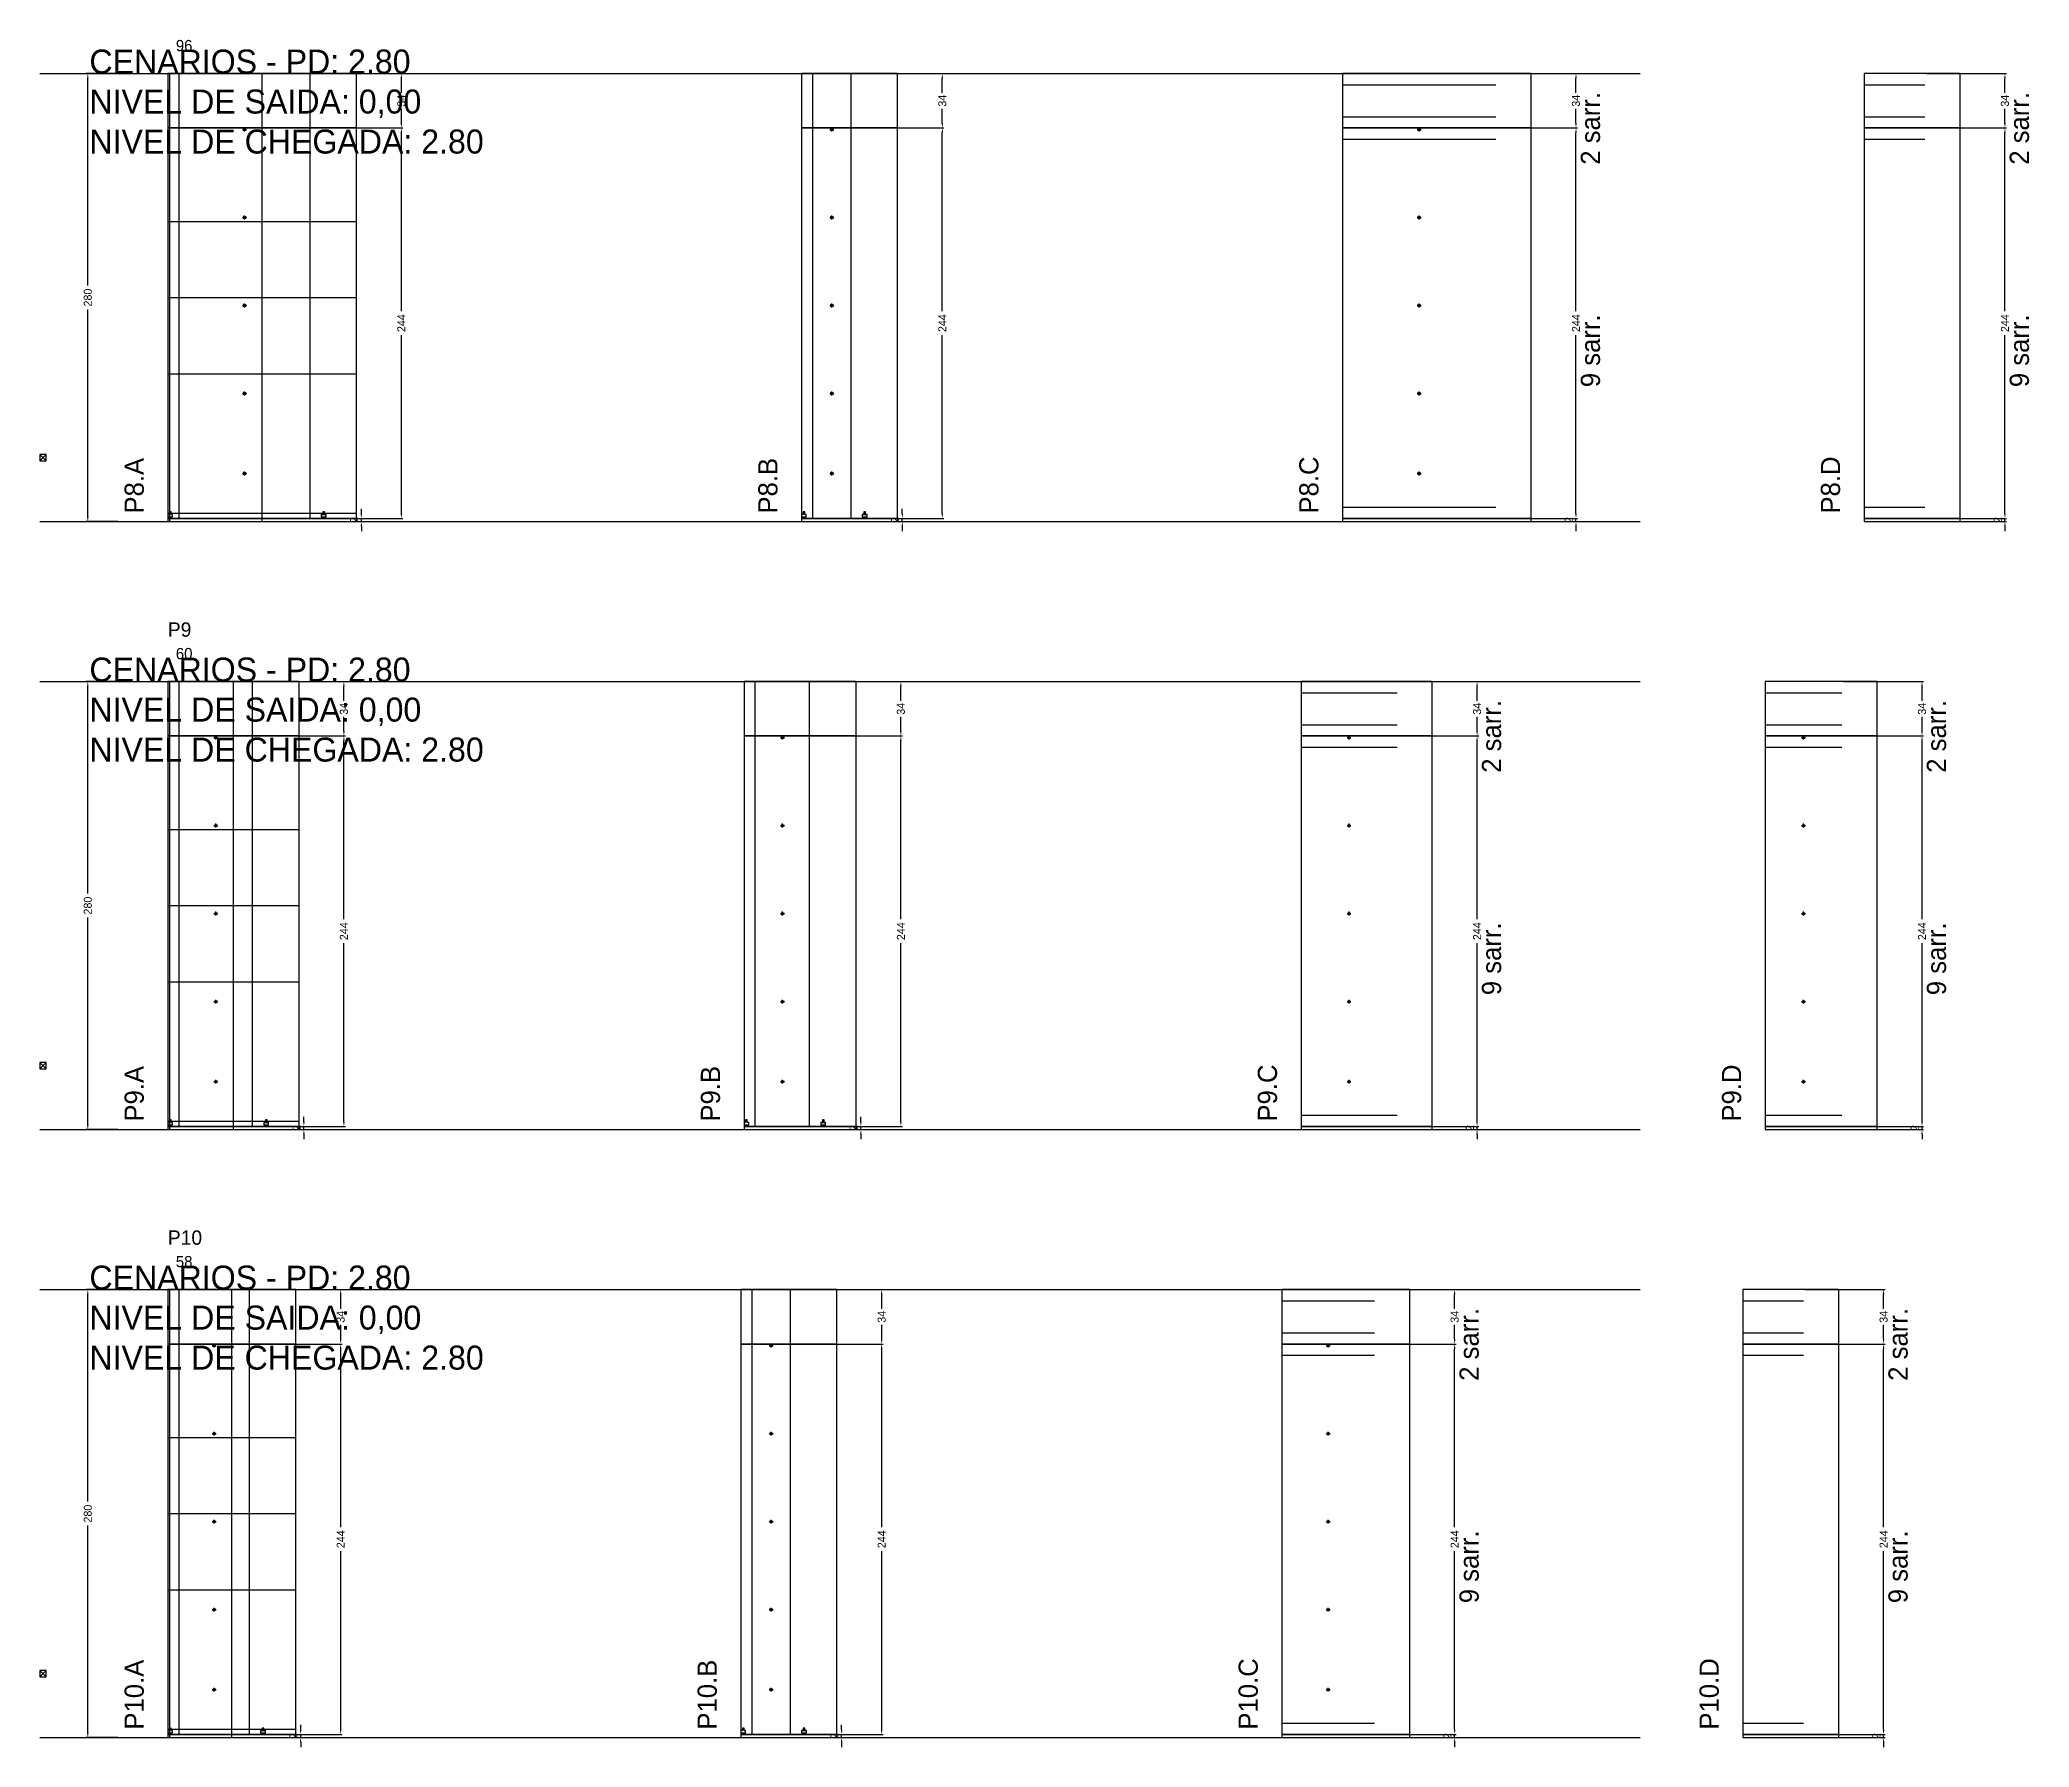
# Model space of a CAD drawing. Header units: centimetres. Extents: x -13000 to 4299, y -7226 to 295.
# Drawn here: x -7000 to -5757, y -3426 to -2359 of the extents above; entities that cross this region are included whole.
import ezdxf

# ---------------------------------------------------------------- set-up
doc = ezdxf.new("R2010")
doc.units = ezdxf.units.CM
doc.linetypes.add('DASHED', pattern=[2, -2])
for name, color, linetype in [('CHAPA', 140, 'Continuous'), ('COTA', 241, 'Continuous'), ('COTAS FURACAO', 16, 'Continuous'), ('Madeira', 30, 'Continuous'), ('MEIO_PONT', 160, 'Continuous'), ('NOMENCLATURA', 7, 'Continuous'), ('Nível', 160, 'Continuous'), ('Painéis', 200, 'Continuous'), ('Perfil Metálico', 150, 'Continuous'), ('SARR_2.2x7', 40, 'Continuous'), ('SARRAFO DE PRESSAO', 200, 'Continuous'), ('texto', 7, 'Continuous'), ('TEXTO_GERAL', 7, 'Continuous')]:
    doc.layers.add(name, color=color, linetype=linetype)
doc.dimstyles.new('PAINEL-NOVA', dxfattribs={"dimtxt": 5, "dimasz": 3, "dimexe": 1, "dimexo": 1, "dimgap": 1, "dimtad": 1, "dimcen": 2.5, "dimazin": 3, "dimtfac": 1, "dimtmove": 0, "dimatfit": 3})

# ---------------------------------------------------------------- blocks, each defined once
blk = doc.blocks.new('_CLOSEDFILLED')
at = {"color": 0, "linetype": 'BYBLOCK'}
blk.add_solid([(-1, 0.16), (0, 0), (-1, -0.16)], dxfattribs=at)
blk = doc.blocks.new('*D205')
for p, q in [((-6951, -2380), (-6971, -2380)), ((-6970, -2512.5), (-6970, -2383)), ((-6970, -2657), (-6970, -2527.5)), ((-6951, -2660), (-6971, -2660))]:
    blk.add_line(p, q)
at = {"layer": 'Defpoints'}
for p in [(-6950, -2380), (-6970, -2660), (-6950, -2660)]:
    blk.add_point(p, dxfattribs=at)
at = {"layer": 'COTA', "xscale": 3, "yscale": 3}
for p, rotation in [((-6970, -2380), 90), ((-6970, -2660), 270)]:
    blk.add_blockref('_CLOSEDFILLED', p, dxfattribs=dict(at, rotation=rotation))
at = {"layer": 'COTA', "insert": (-6970, -2520), "char_height": 5, "attachment_point": 5, "rotation": 90}
blk.add_mtext('280', dxfattribs=at)
blk = doc.blocks.new('MULDURA')
at = {"layer": 'Paineis'}
for p, q in [((0, 0), (4, 4)), ((4, 0), (0, 4))]:
    blk.add_line(p, q, dxfattribs=at)
blk.add_lwpolyline([(0, 0), (4, 0), (4, 4), (0, 4)], close=True, dxfattribs=at)
blk = doc.blocks.new('*D207')
for p, q in [((-6823.1, -2414), (-6773.1, -2414)), ((-6774.1, -2528.5), (-6774.1, -2417)), ((-6774.1, -2655), (-6774.1, -2543.5)), ((-6823.1, -2658), (-6773.1, -2658))]:
    blk.add_line(p, q)
at = {"layer": 'Defpoints'}
for p in [(-6824.1, -2414), (-6824.1, -2658), (-6774.1, -2658)]:
    blk.add_point(p, dxfattribs=at)
at = {"layer": 'COTA', "xscale": 3, "yscale": 3}
for p, rotation in [((-6774.1, -2414), 90), ((-6774.1, -2658), 270)]:
    blk.add_blockref('_CLOSEDFILLED', p, dxfattribs=dict(at, rotation=rotation))
at = {"layer": 'COTA', "insert": (-6774.1, -2536), "char_height": 5, "attachment_point": 5, "rotation": 90}
blk.add_mtext('244', dxfattribs=at)
blk = doc.blocks.new('*D208')
for p, q in [((-6823.1, -2380), (-6773.1, -2380)), ((-6774.1, -2392), (-6774.1, -2383)), ((-6774.1, -2411), (-6774.1, -2402)), ((-6823.1, -2414), (-6773.1, -2414))]:
    blk.add_line(p, q)
at = {"layer": 'Defpoints'}
for p in [(-6824.1, -2380), (-6824.1, -2414), (-6774.1, -2414)]:
    blk.add_point(p, dxfattribs=at)
at = {"layer": 'COTA', "xscale": 3, "yscale": 3}
for p, rotation in [((-6774.1, -2380), 90), ((-6774.1, -2414), 270)]:
    blk.add_blockref('_CLOSEDFILLED', p, dxfattribs=dict(at, rotation=rotation))
at = {"layer": 'COTA', "insert": (-6774.1, -2397), "char_height": 5, "attachment_point": 5, "rotation": 90}
blk.add_mtext('34', dxfattribs=at)
blk = doc.blocks.new('SLIPTEE')
at = {"layer": 'Paineis'}
blk.add_lwpolyline([(0, 0), (3, 0), (3, 1.5), (2, 1.5), (2, 3), (1, 3), (1, 1.5), (0, 1.5)], close=True, dxfattribs=at)
blk = doc.blocks.new('SLIPTDD')
at = {"layer": 'Paineis'}
blk.add_line((0, 1.5), (3, 1.5), dxfattribs=at)
blk.add_lwpolyline([(0, 0), (3, 0), (3, 1.5), (2, 1.5), (2, 3), (1, 3), (1, 1.5), (0, 1.5)], close=True, dxfattribs=at)
blk = doc.blocks.new('furacao')
at = {"layer": 'COTAS FURACAO'}
for p, q in [((-1.2, 0), (1.2, 0)), ((0, -1.2), (0, 1.2))]:
    blk.add_line(p, q, dxfattribs=at)
blk.add_circle((0, 0), 0.8, dxfattribs=at)
blk = doc.blocks.new('*D210')
for p, q in [((-6485.1, -2414), (-6435.1, -2414)), ((-6436.1, -2528.5), (-6436.1, -2417)), ((-6436.1, -2655), (-6436.1, -2543.5)), ((-6485.1, -2658), (-6435.1, -2658))]:
    blk.add_line(p, q)
at = {"layer": 'Defpoints'}
for p in [(-6486.1, -2414), (-6486.1, -2658), (-6436.1, -2658)]:
    blk.add_point(p, dxfattribs=at)
at = {"layer": 'COTA', "xscale": 3, "yscale": 3}
for p, rotation in [((-6436.1, -2414), 90), ((-6436.1, -2658), 270)]:
    blk.add_blockref('_CLOSEDFILLED', p, dxfattribs=dict(at, rotation=rotation))
at = {"layer": 'COTA', "insert": (-6436.1, -2536), "char_height": 5, "attachment_point": 5, "rotation": 90}
blk.add_mtext('244', dxfattribs=at)
blk = doc.blocks.new('*D211')
for p, q in [((-6485.1, -2380), (-6435.1, -2380)), ((-6436.1, -2392), (-6436.1, -2383)), ((-6436.1, -2411), (-6436.1, -2402)), ((-6485.1, -2414), (-6435.1, -2414))]:
    blk.add_line(p, q)
at = {"layer": 'Defpoints'}
for p in [(-6486.1, -2380), (-6486.1, -2414), (-6436.1, -2414)]:
    blk.add_point(p, dxfattribs=at)
at = {"layer": 'COTA', "xscale": 3, "yscale": 3}
for p, rotation in [((-6436.1, -2380), 90), ((-6436.1, -2414), 270)]:
    blk.add_blockref('_CLOSEDFILLED', p, dxfattribs=dict(at, rotation=rotation))
at = {"layer": 'COTA', "insert": (-6436.1, -2397), "char_height": 5, "attachment_point": 5, "rotation": 90}
blk.add_mtext('34', dxfattribs=at)
blk = doc.blocks.new('*D213')
for p, q in [((-6089.2, -2414), (-6039.2, -2414)), ((-6040.2, -2528.5), (-6040.2, -2417)), ((-6040.2, -2655), (-6040.2, -2543.5)), ((-6089.2, -2658), (-6039.2, -2658))]:
    blk.add_line(p, q)
at = {"layer": 'Defpoints'}
for p in [(-6090.2, -2414), (-6090.2, -2658), (-6040.2, -2658)]:
    blk.add_point(p, dxfattribs=at)
at = {"layer": 'COTA', "xscale": 3, "yscale": 3}
for p, rotation in [((-6040.2, -2414), 90), ((-6040.2, -2658), 270)]:
    blk.add_blockref('_CLOSEDFILLED', p, dxfattribs=dict(at, rotation=rotation))
at = {"layer": 'COTA', "insert": (-6040.2, -2536), "char_height": 5, "attachment_point": 5, "rotation": 90}
blk.add_mtext('244', dxfattribs=at)
blk = doc.blocks.new('*D214')
for p, q in [((-6089.2, -2380), (-6039.2, -2380)), ((-6040.2, -2392), (-6040.2, -2383)), ((-6040.2, -2411), (-6040.2, -2402)), ((-6089.2, -2414), (-6039.2, -2414))]:
    blk.add_line(p, q)
at = {"layer": 'Defpoints'}
for p in [(-6090.2, -2380), (-6090.2, -2414), (-6040.2, -2414)]:
    blk.add_point(p, dxfattribs=at)
at = {"layer": 'COTA', "xscale": 3, "yscale": 3}
for p, rotation in [((-6040.2, -2380), 90), ((-6040.2, -2414), 270)]:
    blk.add_blockref('_CLOSEDFILLED', p, dxfattribs=dict(at, rotation=rotation))
at = {"layer": 'COTA', "insert": (-6040.2, -2397), "char_height": 5, "attachment_point": 5, "rotation": 90}
blk.add_mtext('34', dxfattribs=at)
blk = doc.blocks.new('*D216')
for p, q in [((-5821.2, -2414), (-5771.2, -2414)), ((-5772.2, -2528.5), (-5772.2, -2417)), ((-5772.2, -2655), (-5772.2, -2543.5)), ((-5821.2, -2658), (-5771.2, -2658))]:
    blk.add_line(p, q)
at = {"layer": 'Defpoints'}
for p in [(-5822.2, -2414), (-5822.2, -2658), (-5772.2, -2658)]:
    blk.add_point(p, dxfattribs=at)
at = {"layer": 'COTA', "xscale": 3, "yscale": 3}
for p, rotation in [((-5772.2, -2414), 90), ((-5772.2, -2658), 270)]:
    blk.add_blockref('_CLOSEDFILLED', p, dxfattribs=dict(at, rotation=rotation))
at = {"layer": 'COTA', "insert": (-5772.2, -2536), "char_height": 5, "attachment_point": 5, "rotation": 90}
blk.add_mtext('244', dxfattribs=at)
blk = doc.blocks.new('*D217')
for p, q in [((-5821.2, -2380), (-5771.2, -2380)), ((-5772.2, -2392), (-5772.2, -2383)), ((-5772.2, -2411), (-5772.2, -2402)), ((-5821.2, -2414), (-5771.2, -2414))]:
    blk.add_line(p, q)
at = {"layer": 'Defpoints'}
for p in [(-5822.2, -2380), (-5822.2, -2414), (-5772.2, -2414)]:
    blk.add_point(p, dxfattribs=at)
at = {"layer": 'COTA', "xscale": 3, "yscale": 3}
for p, rotation in [((-5772.2, -2380), 90), ((-5772.2, -2414), 270)]:
    blk.add_blockref('_CLOSEDFILLED', p, dxfattribs=dict(at, rotation=rotation))
at = {"layer": 'COTA', "insert": (-5772.2, -2397), "char_height": 5, "attachment_point": 5, "rotation": 90}
blk.add_mtext('34', dxfattribs=at)
blk = doc.blocks.new('*D239')
for p, q in [((-6951, -2760), (-6971, -2760)), ((-6970, -2892.5), (-6970, -2763)), ((-6970, -3037), (-6970, -2907.5)), ((-6951, -3040), (-6971, -3040))]:
    blk.add_line(p, q)
at = {"layer": 'Defpoints'}
for p in [(-6950, -2760), (-6970, -3040), (-6950, -3040)]:
    blk.add_point(p, dxfattribs=at)
at = {"layer": 'COTA', "xscale": 3, "yscale": 3}
for p, rotation in [((-6970, -2760), 90), ((-6970, -3040), 270)]:
    blk.add_blockref('_CLOSEDFILLED', p, dxfattribs=dict(at, rotation=rotation))
at = {"layer": 'COTA', "insert": (-6970, -2900), "char_height": 5, "attachment_point": 5, "rotation": 90}
blk.add_mtext('280', dxfattribs=at)
blk = doc.blocks.new('*D241')
for p, q in [((-6859, -2794), (-6809, -2794)), ((-6810, -2908.5), (-6810, -2797)), ((-6810, -3035), (-6810, -2923.5)), ((-6859, -3038), (-6809, -3038))]:
    blk.add_line(p, q)
at = {"layer": 'Defpoints'}
for p in [(-6860, -2794), (-6860, -3038), (-6810, -3038)]:
    blk.add_point(p, dxfattribs=at)
at = {"layer": 'COTA', "xscale": 3, "yscale": 3}
for p, rotation in [((-6810, -2794), 90), ((-6810, -3038), 270)]:
    blk.add_blockref('_CLOSEDFILLED', p, dxfattribs=dict(at, rotation=rotation))
at = {"layer": 'COTA', "insert": (-6810, -2916), "char_height": 5, "attachment_point": 5, "rotation": 90}
blk.add_mtext('244', dxfattribs=at)
blk = doc.blocks.new('*D242')
for p, q in [((-6859, -2760), (-6809, -2760)), ((-6810, -2772), (-6810, -2763)), ((-6810, -2791), (-6810, -2782)), ((-6859, -2794), (-6809, -2794))]:
    blk.add_line(p, q)
at = {"layer": 'Defpoints'}
for p in [(-6860, -2760), (-6860, -2794), (-6810, -2794)]:
    blk.add_point(p, dxfattribs=at)
at = {"layer": 'COTA', "xscale": 3, "yscale": 3}
for p, rotation in [((-6810, -2760), 90), ((-6810, -2794), 270)]:
    blk.add_blockref('_CLOSEDFILLED', p, dxfattribs=dict(at, rotation=rotation))
at = {"layer": 'COTA', "insert": (-6810, -2777), "char_height": 5, "attachment_point": 5, "rotation": 90}
blk.add_mtext('34', dxfattribs=at)
blk = doc.blocks.new('*D244')
for p, q in [((-6511, -2794), (-6461, -2794)), ((-6462, -2908.5), (-6462, -2797)), ((-6462, -3035), (-6462, -2923.5)), ((-6511, -3038), (-6461, -3038))]:
    blk.add_line(p, q)
at = {"layer": 'Defpoints'}
for p in [(-6512, -2794), (-6512, -3038), (-6462, -3038)]:
    blk.add_point(p, dxfattribs=at)
at = {"layer": 'COTA', "xscale": 3, "yscale": 3}
for p, rotation in [((-6462, -2794), 90), ((-6462, -3038), 270)]:
    blk.add_blockref('_CLOSEDFILLED', p, dxfattribs=dict(at, rotation=rotation))
at = {"layer": 'COTA', "insert": (-6462, -2916), "char_height": 5, "attachment_point": 5, "rotation": 90}
blk.add_mtext('244', dxfattribs=at)
blk = doc.blocks.new('*D245')
for p, q in [((-6511, -2760), (-6461, -2760)), ((-6462, -2772), (-6462, -2763)), ((-6462, -2791), (-6462, -2782)), ((-6511, -2794), (-6461, -2794))]:
    blk.add_line(p, q)
at = {"layer": 'Defpoints'}
for p in [(-6512, -2760), (-6512, -2794), (-6462, -2794)]:
    blk.add_point(p, dxfattribs=at)
at = {"layer": 'COTA', "xscale": 3, "yscale": 3}
for p, rotation in [((-6462, -2760), 90), ((-6462, -2794), 270)]:
    blk.add_blockref('_CLOSEDFILLED', p, dxfattribs=dict(at, rotation=rotation))
at = {"layer": 'COTA', "insert": (-6462, -2777), "char_height": 5, "attachment_point": 5, "rotation": 90}
blk.add_mtext('34', dxfattribs=at)
blk = doc.blocks.new('*D247')
for p, q in [((-6151, -2794), (-6101, -2794)), ((-6102, -2908.5), (-6102, -2797)), ((-6102, -3035), (-6102, -2923.5)), ((-6151, -3038), (-6101, -3038))]:
    blk.add_line(p, q)
at = {"layer": 'Defpoints'}
for p in [(-6152, -2794), (-6152, -3038), (-6102, -3038)]:
    blk.add_point(p, dxfattribs=at)
at = {"layer": 'COTA', "xscale": 3, "yscale": 3}
for p, rotation in [((-6102, -2794), 90), ((-6102, -3038), 270)]:
    blk.add_blockref('_CLOSEDFILLED', p, dxfattribs=dict(at, rotation=rotation))
at = {"layer": 'COTA', "insert": (-6102, -2916), "char_height": 5, "attachment_point": 5, "rotation": 90}
blk.add_mtext('244', dxfattribs=at)
blk = doc.blocks.new('*D248')
for p, q in [((-6151, -2760), (-6101, -2760)), ((-6102, -2772), (-6102, -2763)), ((-6102, -2791), (-6102, -2782)), ((-6151, -2794), (-6101, -2794))]:
    blk.add_line(p, q)
at = {"layer": 'Defpoints'}
for p in [(-6152, -2760), (-6152, -2794), (-6102, -2794)]:
    blk.add_point(p, dxfattribs=at)
at = {"layer": 'COTA', "xscale": 3, "yscale": 3}
for p, rotation in [((-6102, -2760), 90), ((-6102, -2794), 270)]:
    blk.add_blockref('_CLOSEDFILLED', p, dxfattribs=dict(at, rotation=rotation))
at = {"layer": 'COTA', "insert": (-6102, -2777), "char_height": 5, "attachment_point": 5, "rotation": 90}
blk.add_mtext('34', dxfattribs=at)
blk = doc.blocks.new('*D250')
for p, q in [((-5873, -2794), (-5823, -2794)), ((-5824, -2908.5), (-5824, -2797)), ((-5824, -3035), (-5824, -2923.5)), ((-5873, -3038), (-5823, -3038))]:
    blk.add_line(p, q)
at = {"layer": 'Defpoints'}
for p in [(-5874, -2794), (-5874, -3038), (-5824, -3038)]:
    blk.add_point(p, dxfattribs=at)
at = {"layer": 'COTA', "xscale": 3, "yscale": 3}
for p, rotation in [((-5824, -2794), 90), ((-5824, -3038), 270)]:
    blk.add_blockref('_CLOSEDFILLED', p, dxfattribs=dict(at, rotation=rotation))
at = {"layer": 'COTA', "insert": (-5824, -2916), "char_height": 5, "attachment_point": 5, "rotation": 90}
blk.add_mtext('244', dxfattribs=at)
blk = doc.blocks.new('*D251')
for p, q in [((-5873, -2760), (-5823, -2760)), ((-5824, -2772), (-5824, -2763)), ((-5824, -2791), (-5824, -2782)), ((-5873, -2794), (-5823, -2794))]:
    blk.add_line(p, q)
at = {"layer": 'Defpoints'}
for p in [(-5874, -2760), (-5874, -2794), (-5824, -2794)]:
    blk.add_point(p, dxfattribs=at)
at = {"layer": 'COTA', "xscale": 3, "yscale": 3}
for p, rotation in [((-5824, -2760), 90), ((-5824, -2794), 270)]:
    blk.add_blockref('_CLOSEDFILLED', p, dxfattribs=dict(at, rotation=rotation))
at = {"layer": 'COTA', "insert": (-5824, -2777), "char_height": 5, "attachment_point": 5, "rotation": 90}
blk.add_mtext('34', dxfattribs=at)
blk = doc.blocks.new('*D273')
for p, q in [((-6951, -3140), (-6971, -3140)), ((-6970, -3272.5), (-6970, -3143)), ((-6970, -3417), (-6970, -3287.5)), ((-6951, -3420), (-6971, -3420))]:
    blk.add_line(p, q)
at = {"layer": 'Defpoints'}
for p in [(-6950, -3140), (-6970, -3420), (-6950, -3420)]:
    blk.add_point(p, dxfattribs=at)
at = {"layer": 'COTA', "xscale": 3, "yscale": 3}
for p, rotation in [((-6970, -3140), 90), ((-6970, -3420), 270)]:
    blk.add_blockref('_CLOSEDFILLED', p, dxfattribs=dict(at, rotation=rotation))
at = {"layer": 'COTA', "insert": (-6970, -3280), "char_height": 5, "attachment_point": 5, "rotation": 90}
blk.add_mtext('280', dxfattribs=at)
blk = doc.blocks.new('*D275')
for p, q in [((-6861, -3174), (-6811, -3174)), ((-6812, -3288.5), (-6812, -3177)), ((-6812, -3415), (-6812, -3303.5)), ((-6861, -3418), (-6811, -3418))]:
    blk.add_line(p, q)
at = {"layer": 'Defpoints'}
for p in [(-6862, -3174), (-6862, -3418), (-6812, -3418)]:
    blk.add_point(p, dxfattribs=at)
at = {"layer": 'COTA', "xscale": 3, "yscale": 3}
for p, rotation in [((-6812, -3174), 90), ((-6812, -3418), 270)]:
    blk.add_blockref('_CLOSEDFILLED', p, dxfattribs=dict(at, rotation=rotation))
at = {"layer": 'COTA', "insert": (-6812, -3296), "char_height": 5, "attachment_point": 5, "rotation": 90}
blk.add_mtext('244', dxfattribs=at)
blk = doc.blocks.new('*D276')
for p, q in [((-6861, -3140), (-6811, -3140)), ((-6812, -3152), (-6812, -3143)), ((-6812, -3171), (-6812, -3162)), ((-6861, -3174), (-6811, -3174))]:
    blk.add_line(p, q)
at = {"layer": 'Defpoints'}
for p in [(-6862, -3140), (-6862, -3174), (-6812, -3174)]:
    blk.add_point(p, dxfattribs=at)
at = {"layer": 'COTA', "xscale": 3, "yscale": 3}
for p, rotation in [((-6812, -3140), 90), ((-6812, -3174), 270)]:
    blk.add_blockref('_CLOSEDFILLED', p, dxfattribs=dict(at, rotation=rotation))
at = {"layer": 'COTA', "insert": (-6812, -3157), "char_height": 5, "attachment_point": 5, "rotation": 90}
blk.add_mtext('34', dxfattribs=at)
blk = doc.blocks.new('*D278')
for p, q in [((-6523, -3174), (-6473, -3174)), ((-6474, -3288.5), (-6474, -3177)), ((-6474, -3415), (-6474, -3303.5)), ((-6523, -3418), (-6473, -3418))]:
    blk.add_line(p, q)
at = {"layer": 'Defpoints'}
for p in [(-6524, -3174), (-6524, -3418), (-6474, -3418)]:
    blk.add_point(p, dxfattribs=at)
at = {"layer": 'COTA', "xscale": 3, "yscale": 3}
for p, rotation in [((-6474, -3174), 90), ((-6474, -3418), 270)]:
    blk.add_blockref('_CLOSEDFILLED', p, dxfattribs=dict(at, rotation=rotation))
at = {"layer": 'COTA', "insert": (-6474, -3296), "char_height": 5, "attachment_point": 5, "rotation": 90}
blk.add_mtext('244', dxfattribs=at)
blk = doc.blocks.new('*D279')
for p, q in [((-6523, -3140), (-6473, -3140)), ((-6474, -3152), (-6474, -3143)), ((-6474, -3171), (-6474, -3162)), ((-6523, -3174), (-6473, -3174))]:
    blk.add_line(p, q)
at = {"layer": 'Defpoints'}
for p in [(-6524, -3140), (-6524, -3174), (-6474, -3174)]:
    blk.add_point(p, dxfattribs=at)
at = {"layer": 'COTA', "xscale": 3, "yscale": 3}
for p, rotation in [((-6474, -3140), 90), ((-6474, -3174), 270)]:
    blk.add_blockref('_CLOSEDFILLED', p, dxfattribs=dict(at, rotation=rotation))
at = {"layer": 'COTA', "insert": (-6474, -3157), "char_height": 5, "attachment_point": 5, "rotation": 90}
blk.add_mtext('34', dxfattribs=at)
blk = doc.blocks.new('*D281')
for p, q in [((-6165, -3174), (-6115, -3174)), ((-6116, -3288.5), (-6116, -3177)), ((-6116, -3415), (-6116, -3303.5)), ((-6165, -3418), (-6115, -3418))]:
    blk.add_line(p, q)
at = {"layer": 'Defpoints'}
for p in [(-6166, -3174), (-6166, -3418), (-6116, -3418)]:
    blk.add_point(p, dxfattribs=at)
at = {"layer": 'COTA', "xscale": 3, "yscale": 3}
for p, rotation in [((-6116, -3174), 90), ((-6116, -3418), 270)]:
    blk.add_blockref('_CLOSEDFILLED', p, dxfattribs=dict(at, rotation=rotation))
at = {"layer": 'COTA', "insert": (-6116, -3296), "char_height": 5, "attachment_point": 5, "rotation": 90}
blk.add_mtext('244', dxfattribs=at)
blk = doc.blocks.new('*D282')
for p, q in [((-6165, -3140), (-6115, -3140)), ((-6116, -3152), (-6116, -3143)), ((-6116, -3171), (-6116, -3162)), ((-6165, -3174), (-6115, -3174))]:
    blk.add_line(p, q)
at = {"layer": 'Defpoints'}
for p in [(-6166, -3140), (-6166, -3174), (-6116, -3174)]:
    blk.add_point(p, dxfattribs=at)
at = {"layer": 'COTA', "xscale": 3, "yscale": 3}
for p, rotation in [((-6116, -3140), 90), ((-6116, -3174), 270)]:
    blk.add_blockref('_CLOSEDFILLED', p, dxfattribs=dict(at, rotation=rotation))
at = {"layer": 'COTA', "insert": (-6116, -3157), "char_height": 5, "attachment_point": 5, "rotation": 90}
blk.add_mtext('34', dxfattribs=at)
blk = doc.blocks.new('*D284')
for p, q in [((-5897, -3174), (-5847, -3174)), ((-5848, -3288.5), (-5848, -3177)), ((-5848, -3415), (-5848, -3303.5)), ((-5897, -3418), (-5847, -3418))]:
    blk.add_line(p, q)
at = {"layer": 'Defpoints'}
for p in [(-5898, -3174), (-5898, -3418), (-5848, -3418)]:
    blk.add_point(p, dxfattribs=at)
at = {"layer": 'COTA', "xscale": 3, "yscale": 3}
for p, rotation in [((-5848, -3174), 90), ((-5848, -3418), 270)]:
    blk.add_blockref('_CLOSEDFILLED', p, dxfattribs=dict(at, rotation=rotation))
at = {"layer": 'COTA', "insert": (-5848, -3296), "char_height": 5, "attachment_point": 5, "rotation": 90}
blk.add_mtext('244', dxfattribs=at)
blk = doc.blocks.new('*D285')
for p, q in [((-5897, -3140), (-5847, -3140)), ((-5848, -3152), (-5848, -3143)), ((-5848, -3171), (-5848, -3162)), ((-5897, -3174), (-5847, -3174))]:
    blk.add_line(p, q)
at = {"layer": 'Defpoints'}
for p in [(-5898, -3140), (-5898, -3174), (-5848, -3174)]:
    blk.add_point(p, dxfattribs=at)
at = {"layer": 'COTA', "xscale": 3, "yscale": 3}
for p, rotation in [((-5848, -3140), 90), ((-5848, -3174), 270)]:
    blk.add_blockref('_CLOSEDFILLED', p, dxfattribs=dict(at, rotation=rotation))
at = {"layer": 'COTA', "insert": (-5848, -3157), "char_height": 5, "attachment_point": 5, "rotation": 90}
blk.add_mtext('34', dxfattribs=at)

msp = doc.modelspace()

# ---------------------------------------------------------------- linework, layer by layer
at = {"layer": 'CHAPA'}
for points in [[(-6920, -2660), (-6918.8, -2660), (-6918.8, -2380), (-6920, -2380)], [(-6920, -3040), (-6918.8, -3040), (-6918.8, -2760), (-6920, -2760)], [(-6920, -3420), (-6918.8, -3420), (-6918.8, -3140), (-6920, -3140)]]:
    msp.add_lwpolyline(points, close=True, dxfattribs=at)
at = {"layer": 'Madeira'}
for points in [[(-6920, -2472.4), (-6802.1, -2472.4)], [(-6920, -2567.6), (-6802.1, -2567.6)], [(-6920, -2852.4), (-6838, -2852.4)], [(-6920, -2947.6), (-6838, -2947.6)], [(-6920, -3232.4), (-6840, -3232.4)], [(-6920, -3327.6), (-6840, -3327.6)]]:
    msp.add_lwpolyline(points, dxfattribs=at)
at = {"layer": 'MEIO_PONT'}
for points in [[(-6920, -2520), (-6802.1, -2520)], [(-6920, -2900), (-6838, -2900)], [(-6920, -3280), (-6840, -3280)]]:
    msp.add_lwpolyline(points, dxfattribs=at)
at = {"layer": 'Nível', "linetype": 'DASHED'}
for points in [[(-7000, -2380), (-6000, -2380)], [(-7000, -2660), (-6000, -2660)], [(-7000, -2760), (-6000, -2760)], [(-7000, -3040), (-6000, -3040)], [(-7000, -3140), (-6000, -3140)], [(-7000, -3420), (-6000, -3420)]]:
    msp.add_lwpolyline(points, dxfattribs=at)
at = {"layer": 'Painéis'}
for points in [[(-6920, -2414), (-6802.1, -2414), (-6802.1, -2380), (-6920, -2380)], [(-6920, -2660), (-6802.1, -2660), (-6802.1, -2380), (-6920, -2380)], [(-6524.1, -2414), (-6464.1, -2414), (-6464.1, -2380), (-6524.1, -2380)], [(-6186.1, -2414), (-6068.2, -2414), (-6068.2, -2380), (-6186.1, -2380)], [(-5860.2, -2414), (-5800.2, -2414), (-5800.2, -2380), (-5860.2, -2380)], [(-6920, -2658), (-6802.1, -2658), (-6802.1, -2414), (-6920, -2414)], [(-6524.1, -2658), (-6464.1, -2658), (-6464.1, -2414), (-6524.1, -2414)], [(-6186.1, -2658), (-6068.2, -2658), (-6068.2, -2414), (-6186.1, -2414)], [(-5860.2, -2658), (-5800.2, -2658), (-5800.2, -2414), (-5860.2, -2414)], [(-6920, -2660), (-6802.1, -2660), (-6802.1, -2658), (-6920, -2658)], [(-6524.1, -2660), (-6464.1, -2660), (-6464.1, -2658), (-6524.1, -2658)], [(-6186.1, -2660), (-6068.2, -2660), (-6068.2, -2658), (-6186.1, -2658)], [(-5860.2, -2660), (-5800.2, -2660), (-5800.2, -2658), (-5860.2, -2658)], [(-6920, -2794), (-6838, -2794), (-6838, -2760), (-6920, -2760)], [(-6920, -3040), (-6838, -3040), (-6838, -2760), (-6920, -2760)], [(-6560, -2794), (-6490, -2794), (-6490, -2760), (-6560, -2760)], [(-6212, -2794), (-6130, -2794), (-6130, -2760), (-6212, -2760)], [(-5922, -2794), (-5852, -2794), (-5852, -2760), (-5922, -2760)], [(-6920, -3038), (-6838, -3038), (-6838, -2794), (-6920, -2794)], [(-6560, -3038), (-6490, -3038), (-6490, -2794), (-6560, -2794)], [(-6212, -3038), (-6130, -3038), (-6130, -2794), (-6212, -2794)], [(-5922, -3038), (-5852, -3038), (-5852, -2794), (-5922, -2794)], [(-6920, -3040), (-6838, -3040), (-6838, -3038), (-6920, -3038)], [(-6560, -3040), (-6490, -3040), (-6490, -3038), (-6560, -3038)], [(-6212, -3040), (-6130, -3040), (-6130, -3038), (-6212, -3038)], [(-5922, -3040), (-5852, -3040), (-5852, -3038), (-5922, -3038)], [(-6920, -3174), (-6840, -3174), (-6840, -3140), (-6920, -3140)], [(-6920, -3420), (-6840, -3420), (-6840, -3140), (-6920, -3140)], [(-6562, -3174), (-6502, -3174), (-6502, -3140), (-6562, -3140)], [(-6224, -3174), (-6144, -3174), (-6144, -3140), (-6224, -3140)], [(-5936, -3174), (-5876, -3174), (-5876, -3140), (-5936, -3140)], [(-6920, -3418), (-6840, -3418), (-6840, -3174), (-6920, -3174)], [(-6562, -3418), (-6502, -3418), (-6502, -3174), (-6562, -3174)], [(-6224, -3418), (-6144, -3418), (-6144, -3174), (-6224, -3174)], [(-5936, -3418), (-5876, -3418), (-5876, -3174), (-5936, -3174)], [(-6920, -3420), (-6840, -3420), (-6840, -3418), (-6920, -3418)], [(-6562, -3420), (-6502, -3420), (-6502, -3418), (-6562, -3418)], [(-6224, -3420), (-6144, -3420), (-6144, -3418), (-6224, -3418)], [(-5936, -3420), (-5876, -3420), (-5876, -3418), (-5936, -3418)]]:
    msp.add_lwpolyline(points, close=True, dxfattribs=at)
at = {"layer": 'Perfil Metálico'}
for p, q in [((-6861.05, -2660), (-6861.05, -2380)), ((-6879, -3040), (-6879, -2760)), ((-6880, -3420), (-6880, -3140))]:
    msp.add_line(p, q, dxfattribs=at)
at = {"layer": 'SARR_2.2x7'}
for points in [[(-6913, -2414), (-6913, -2380)], [(-6831.1, -2414), (-6831.1, -2380)], [(-6517.1, -2414), (-6517.1, -2380)], [(-6493.1, -2414), (-6493.1, -2380)], [(-6186.1, -2387), (-6090.2, -2387)], [(-5860.2, -2387), (-5822.2, -2387)], [(-6186.1, -2407), (-6090.2, -2407)], [(-5860.2, -2407), (-5822.2, -2407)], [(-6186.1, -2421), (-6090.2, -2421)], [(-5860.2, -2421), (-5822.2, -2421)], [(-6186.1, -2651), (-6090.2, -2651)], [(-5860.2, -2651), (-5822.2, -2651)], [(-6913, -2794), (-6913, -2760)], [(-6867, -2794), (-6867, -2760)], [(-6553, -2794), (-6553, -2760)], [(-6519, -2794), (-6519, -2760)], [(-6212, -2767), (-6152, -2767)], [(-5922, -2767), (-5874, -2767)], [(-6212, -2787), (-6152, -2787)], [(-5922, -2787), (-5874, -2787)], [(-6212, -2801), (-6152, -2801)], [(-5922, -2801), (-5874, -2801)], [(-6212, -3031), (-6152, -3031)], [(-5922, -3031), (-5874, -3031)], [(-6913, -3174), (-6913, -3140)], [(-6869, -3174), (-6869, -3140)], [(-6555, -3174), (-6555, -3140)], [(-6531, -3174), (-6531, -3140)], [(-6224, -3147), (-6166, -3147)], [(-5936, -3147), (-5898, -3147)], [(-6224, -3167), (-6166, -3167)], [(-5936, -3167), (-5898, -3167)], [(-6224, -3181), (-6166, -3181)], [(-5936, -3181), (-5898, -3181)], [(-6224, -3411), (-6166, -3411)], [(-5936, -3411), (-5898, -3411)]]:
    msp.add_lwpolyline(points, dxfattribs=at)
at = {"layer": 'SARR_2.2x7', "linetype": 'DASHED'}
for points in [[(-6913, -2658), (-6913, -2414)], [(-6831.1, -2658), (-6831.1, -2414)], [(-6517.1, -2658), (-6517.1, -2414)], [(-6493.1, -2658), (-6493.1, -2414)], [(-6913, -3038), (-6913, -2794)], [(-6867, -3038), (-6867, -2794)], [(-6553, -3038), (-6553, -2794)], [(-6519, -3038), (-6519, -2794)], [(-6913, -3418), (-6913, -3174)], [(-6869, -3418), (-6869, -3174)], [(-6555, -3418), (-6555, -3174)], [(-6531, -3418), (-6531, -3174)]]:
    msp.add_lwpolyline(points, dxfattribs=at)
at = {"layer": 'SARRAFO DE PRESSAO'}
for points in [[(-6920, -2660), (-6802.1, -2660), (-6802.1, -2655), (-6920, -2655)], [(-6920, -3040), (-6838, -3040), (-6838, -3035), (-6920, -3035)], [(-6920, -3420), (-6840, -3420), (-6840, -3415), (-6920, -3415)]]:
    msp.add_lwpolyline(points, close=True, dxfattribs=at)

# ---------------------------------------------------------------- block references
at = {"layer": 'COTA'}
for name, p in [('furacao', (-6872.05, -2415)), ('furacao', (-6505.1, -2415)), ('furacao', (-6138.15, -2415)), ('furacao', (-6872.05, -2470)), ('furacao', (-6505.1, -2470)), ('furacao', (-6138.15, -2470)), ('furacao', (-6872.05, -2525)), ('furacao', (-6505.1, -2525)), ('furacao', (-6138.15, -2525)), ('furacao', (-6872.05, -2580)), ('furacao', (-6505.1, -2580)), ('furacao', (-6138.15, -2580)), ('MULDURA', (-7000, -2622)), ('furacao', (-6872.05, -2630)), ('furacao', (-6505.1, -2630)), ('furacao', (-6138.15, -2630)), ('SLIPTEE', (-6920, -2657)), ('SLIPTDD', (-6824.1, -2657)), ('SLIPTEE', (-6524.1, -2657)), ('SLIPTDD', (-6486.1, -2657)), ('furacao', (-6890, -2795)), ('furacao', (-6536, -2795)), ('furacao', (-6182, -2795)), ('furacao', (-5898, -2795)), ('furacao', (-6890, -2850)), ('furacao', (-6536, -2850)), ('furacao', (-6182, -2850)), ('furacao', (-5898, -2850)), ('furacao', (-6890, -2905)), ('furacao', (-6536, -2905)), ('furacao', (-6182, -2905)), ('furacao', (-5898, -2905)), ('furacao', (-6890, -2960)), ('furacao', (-6536, -2960)), ('furacao', (-6182, -2960)), ('furacao', (-5898, -2960)), ('MULDURA', (-7000, -3002)), ('furacao', (-6890, -3010)), ('furacao', (-6536, -3010)), ('furacao', (-6182, -3010)), ('furacao', (-5898, -3010)), ('SLIPTEE', (-6920, -3037)), ('SLIPTDD', (-6860, -3037)), ('SLIPTEE', (-6560, -3037)), ('SLIPTDD', (-6512, -3037)), ('furacao', (-6891, -3175)), ('furacao', (-6543, -3175)), ('furacao', (-6195, -3175)), ('furacao', (-6891, -3230)), ('furacao', (-6543, -3230)), ('furacao', (-6195, -3230)), ('furacao', (-6891, -3285)), ('furacao', (-6543, -3285)), ('furacao', (-6195, -3285)), ('furacao', (-6891, -3340)), ('furacao', (-6543, -3340)), ('furacao', (-6195, -3340)), ('MULDURA', (-7000, -3382)), ('furacao', (-6891, -3390)), ('furacao', (-6543, -3390)), ('furacao', (-6195, -3390)), ('SLIPTEE', (-6920, -3417)), ('SLIPTDD', (-6862, -3417)), ('SLIPTEE', (-6562, -3417)), ('SLIPTDD', (-6524, -3417))]:
    msp.add_blockref(name, p, dxfattribs=at)

# ---------------------------------------------------------------- texts
at = {"layer": 'NOMENCLATURA'}
for s, p in [('CENARIOS - PD: 2.80', (-6969, -2380)), ('NIVEL DE SAIDA: 0,00', (-6969, -2405)), ('NIVEL DE CHEGADA: 2.80', (-6969, -2430)), ('CENARIOS - PD: 2.80', (-6969, -2760)), ('NIVEL DE SAIDA: 0,00', (-6969, -2785)), ('NIVEL DE CHEGADA: 2.80', (-6969, -2810)), ('CENARIOS - PD: 2.80', (-6969, -3140)), ('NIVEL DE SAIDA: 0,00', (-6969, -3165)), ('NIVEL DE CHEGADA: 2.80', (-6969, -3190))]:
    msp.add_text(s, height=15, dxfattribs=at).set_placement(p)
for s, p in [('2 sarr.', (-6025.2, -2437)), ('2 sarr.', (-5757.2, -2437)), ('9 sarr.', (-6025.2, -2576)), ('9 sarr.', (-5757.2, -2576)), ('P8.A', (-6935, -2655)), ('P8.B', (-6539.1, -2655)), ('P8.C', (-6201.1, -2655)), ('P8.D', (-5875.2, -2655)), ('2 sarr.', (-6087, -2817)), ('2 sarr.', (-5809, -2817)), ('9 sarr.', (-6087, -2956)), ('9 sarr.', (-5809, -2956)), ('P9.A', (-6935, -3035)), ('P9.B', (-6575, -3035)), ('P9.C', (-6227, -3035)), ('P9.D', (-5937, -3035)), ('2 sarr.', (-6101, -3197)), ('2 sarr.', (-5833, -3197)), ('9 sarr.', (-6101, -3336)), ('9 sarr.', (-5833, -3336)), ('P10.A', (-6935, -3415)), ('P10.B', (-6577, -3415)), ('P10.C', (-6239, -3415)), ('P10.D', (-5951, -3415))]:
    msp.add_text(s, height=12, rotation=90, dxfattribs=at).set_placement(p)
at = {"layer": 'texto'}
for s, p in [('96', (-6915, -2366)), ('60', (-6915, -2746)), ('58', (-6915, -3126))]:
    msp.add_text(s, height=7, dxfattribs=at).set_placement(p)
at = {"layer": 'TEXTO_GERAL'}
for s, p in [('P9', (-6920, -2732)), ('P10', (-6920, -3112))]:
    msp.add_text(s, height=9, dxfattribs=at).set_placement(p)

# ---------------------------------------------------------------- dimensions: what is measured, and where the dimension line sits
at = {"layer": 'COTA'}
for base, p1, p2, picture, middle in [((-6970, -2660), (-6950, -2660), (-6950, -2380), '*D205', (-6970, -2520)), ((-6774.1, -2414), (-6824.1, -2414), (-6824.1, -2380), '*D208', (-6774.1, -2397)), ((-6436.1, -2414), (-6486.1, -2414), (-6486.1, -2380), '*D211', (-6436.1, -2397)), ((-6040.2, -2414), (-6090.2, -2414), (-6090.2, -2380), '*D214', (-6040.2, -2397)), ((-5772.2, -2414), (-5822.2, -2414), (-5822.2, -2380), '*D217', (-5772.2, -2397)), ((-6774.1, -2658), (-6824.1, -2658), (-6824.1, -2414), '*D207', (-6774.1, -2536)), ((-6436.1, -2658), (-6486.1, -2658), (-6486.1, -2414), '*D210', (-6436.1, -2536)), ((-6040.2, -2658), (-6090.2, -2658), (-6090.2, -2414), '*D213', (-6040.2, -2536)), ((-5772.2, -2658), (-5822.2, -2658), (-5822.2, -2414), '*D216', (-5772.2, -2536)), ((-6970, -3040), (-6950, -3040), (-6950, -2760), '*D239', (-6970, -2900)), ((-6810, -2794), (-6860, -2794), (-6860, -2760), '*D242', (-6810, -2777)), ((-6462, -2794), (-6512, -2794), (-6512, -2760), '*D245', (-6462, -2777)), ((-6102, -2794), (-6152, -2794), (-6152, -2760), '*D248', (-6102, -2777)), ((-5824, -2794), (-5874, -2794), (-5874, -2760), '*D251', (-5824, -2777)), ((-6810, -3038), (-6860, -3038), (-6860, -2794), '*D241', (-6810, -2916)), ((-6462, -3038), (-6512, -3038), (-6512, -2794), '*D244', (-6462, -2916)), ((-6102, -3038), (-6152, -3038), (-6152, -2794), '*D247', (-6102, -2916)), ((-5824, -3038), (-5874, -3038), (-5874, -2794), '*D250', (-5824, -2916)), ((-6970, -3420), (-6950, -3420), (-6950, -3140), '*D273', (-6970, -3280)), ((-6812, -3174), (-6862, -3174), (-6862, -3140), '*D276', (-6812, -3157)), ((-6474, -3174), (-6524, -3174), (-6524, -3140), '*D279', (-6474, -3157)), ((-6116, -3174), (-6166, -3174), (-6166, -3140), '*D282', (-6116, -3157)), ((-5848, -3174), (-5898, -3174), (-5898, -3140), '*D285', (-5848, -3157)), ((-6812, -3418), (-6862, -3418), (-6862, -3174), '*D275', (-6812, -3296)), ((-6474, -3418), (-6524, -3418), (-6524, -3174), '*D278', (-6474, -3296)), ((-6116, -3418), (-6166, -3418), (-6166, -3174), '*D281', (-6116, -3296)), ((-5848, -3418), (-5898, -3418), (-5898, -3174), '*D284', (-5848, -3296))]:
    dim = msp.add_linear_dim(base=base, p1=p1, p2=p2, angle=90, dimstyle='PAINEL-NOVA', dxfattribs=at)
    dim.commit()
    dim.dimension.update_dxf_attribs({"geometry": picture, "text_midpoint": middle})
for base, p1, p2 in [((-6799.1, -2660), (-6824.1, -2660), (-6824.1, -2658)), ((-6461.1, -2660), (-6486.1, -2660), (-6486.1, -2658)), ((-6040.2, -2660), (-6090.2, -2660), (-6090.2, -2658)), ((-5772.2, -2660), (-5822.2, -2660), (-5822.2, -2658)), ((-6835, -3040), (-6860, -3040), (-6860, -3038)), ((-6487, -3040), (-6512, -3040), (-6512, -3038)), ((-6102, -3040), (-6152, -3040), (-6152, -3038)), ((-5824, -3040), (-5874, -3040), (-5874, -3038)), ((-6837, -3420), (-6862, -3420), (-6862, -3418)), ((-6499, -3420), (-6524, -3420), (-6524, -3418)), ((-6116, -3420), (-6166, -3420), (-6166, -3418)), ((-5848, -3420), (-5898, -3420), (-5898, -3418))]:
    msp.add_linear_dim(base=base, p1=p1, p2=p2, angle=90, dimstyle='PAINEL-NOVA', dxfattribs=at).render()

doc.saveas('drawing.dxf')
